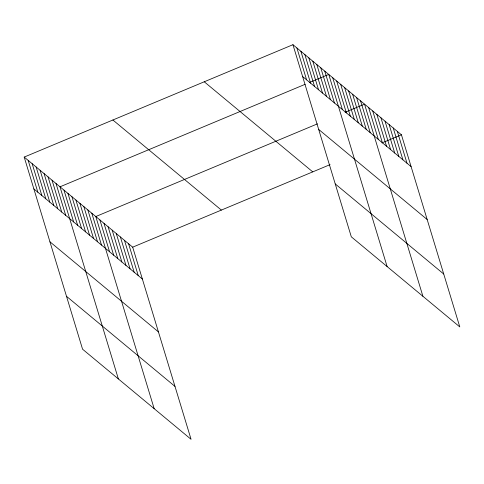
<?xml version="1.0" encoding="UTF-8"?>
<svg xmlns="http://www.w3.org/2000/svg" width="484" height="484" viewBox="0 0 484 484"><rect width="100%" height="100%" fill="white"/><g stroke="black" fill="none" stroke-linecap="round" stroke-linejoin="round"><path stroke-width="0.73" d="M24.2 157.082L132.689 247.173L191.059 439.303L82.57 349.206L24.2 157.082L292.941 44.697L401.43 134.794L459.8 326.918L351.311 236.827L292.941 44.697M305.186 84.283L59.998 186.812L118.374 378.942M309.343 82.54L328.739 74.427L387.115 266.557M317.425 123.862L95.802 216.542L154.172 408.671M345.14 112.27L364.543 104.157L422.913 296.287M132.689 247.173L330.064 164.633M382.027 142.907L401.43 134.794M302.615 76.532L411.097 166.623M318.684 129.428L427.172 219.524M335.243 183.926L443.731 274.023M204.254 81.784L312.743 171.881M112.887 119.996L221.369 210.086M33.874 188.911L142.357 279.008M49.943 241.812L158.431 331.903M66.502 296.311L174.99 386.401M397.328 131.388L407.002 163.223M393.232 127.982L402.9 159.817M389.13 124.582L398.804 156.411M385.034 121.175L394.708 153.011M380.932 117.775L390.606 149.604M376.836 114.369L386.51 146.204M372.74 110.969L382.408 142.798M368.639 107.563L378.313 139.398M360.562 100.853L370.236 132.689M356.587 97.55L366.255 129.385M352.606 94.247L362.28 126.082M348.631 90.944L358.299 122.779M344.65 87.64L354.324 119.475M340.675 84.337L350.343 116.172M336.695 81.034L346.369 112.869M332.72 77.73L342.394 109.566M324.764 71.124L334.438 102.959M320.783 67.82L330.457 99.656M316.808 64.517L326.482 96.352M312.827 61.214L322.501 93.049M308.852 57.911L318.526 89.746M304.872 54.607L314.546 86.442M300.897 51.304L310.571 83.139M296.916 48.001L306.59 79.836M128.587 243.773L138.261 275.602M124.491 240.367L134.159 272.202M120.389 236.96L130.063 268.795M116.293 233.56L125.967 265.389M112.191 230.154L121.865 261.989M108.095 226.754L117.769 258.583M103.999 223.348L113.667 255.183M99.898 219.948L109.572 251.777M91.821 213.238L101.495 245.073M87.846 209.935L97.514 241.77M83.865 206.632L93.539 238.467M79.89 203.328L89.558 235.163M75.909 200.025L85.583 231.86M71.934 196.722L81.602 228.557M67.954 193.418L77.628 225.254M63.979 190.115L73.653 221.944M56.023 183.509L65.697 215.338M52.042 180.205L61.716 212.034M48.067 176.902L57.741 208.731M44.086 173.599L53.76 205.428M40.111 170.295L49.785 202.124M36.131 166.992L45.805 198.821M32.156 163.689L41.83 195.518M28.175 160.386L37.849 192.215"/></g></svg>
